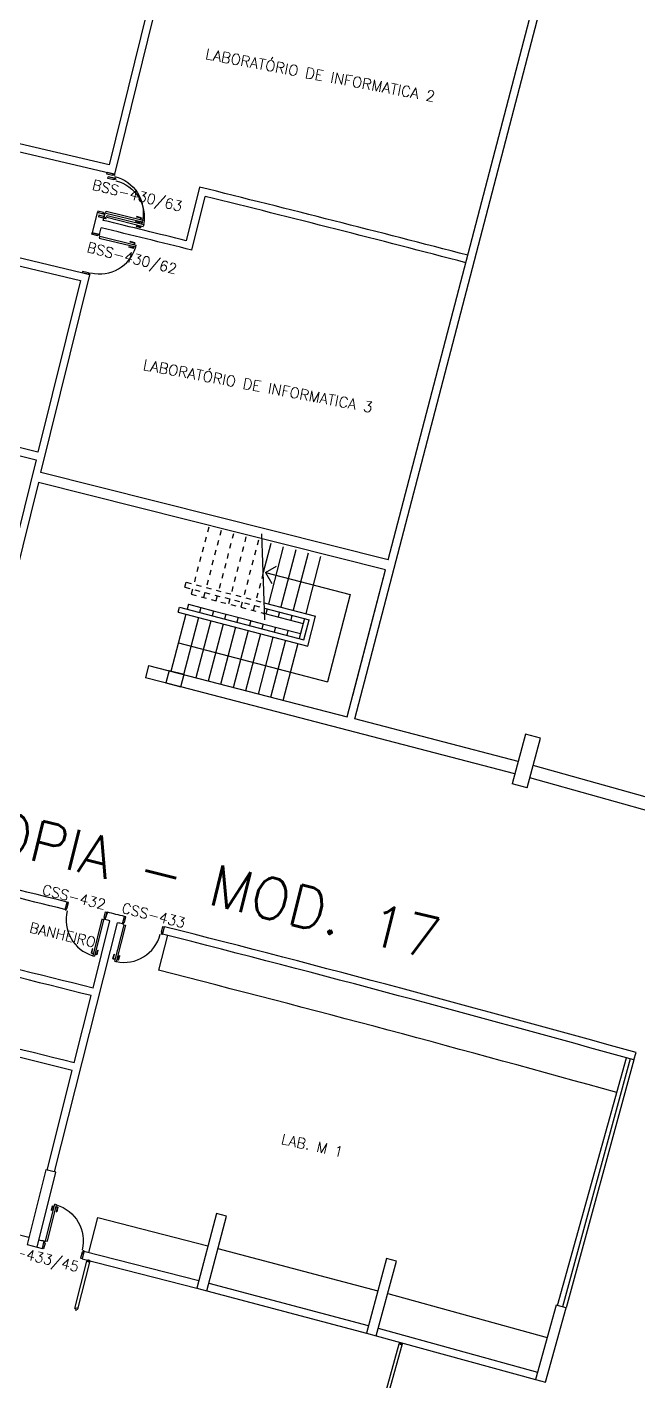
# Model space of a CAD drawing. Extents: x -152 to 150, y 325 to 437.
# Drawn here: x 98.22 to 110.09, y 386.11 to 412.44 of the extents above; entities that cross this region are included whole.
import ezdxf
from ezdxf.enums import TextEntityAlignment as Align

# ---------------------------------------------------------------- set-up
doc = ezdxf.new("R2010")
doc.units = 0
doc.header["$LTSCALE"] = 0.01
doc.header["$MEASUREMENT"] = 0
doc.header["$PDMODE"] = 98
doc.linetypes.add('HIDDEN', pattern=[0.375, 0.25, -0.125])
doc.layers.get('0').update_dxf_attribs({"linetype": 'CONTINUOUS'})
doc.layers.get('DEFPOINTS').update_dxf_attribs({"linetype": 'CONTINUOUS'})
for name, color, linetype in [('ALV', 2, 'CONTINUOUS'), ('BANC', 2, 'CONTINUOUS'), ('DIV', 2, 'CONTINUOUS'), ('ESC', 1, 'CONTINUOUS'), ('ESQ', 1, 'CONTINUOUS'), ('ESTR', 3, 'CONTINUOUS'), ('PORTA', 2, 'CONTINUOUS'), ('reboco', 2, 'CONTINUOUS'), ('TEXTO', 2, 'CONTINUOUS'), ('TEXTO-CENTRO-CUSTO', 2, 'CONTINUOUS'), ('TEXTO-ENDEREÇO', 2, 'CONTINUOUS'), ('USO', 2, 'CONTINUOUS')]:
    doc.layers.add(name, color=color, linetype=linetype)
doc.styles.add('1', font='romans.shx')
doc.styles.add('LEGENDA', font='romans.shx', dxfattribs={"height": 0.2})
doc.styles.add('UNB-100', font='simplex.shx', dxfattribs={"height": 3})
doc.styles.add('UNB-100-1', font='simplex.shx', dxfattribs={"height": 0.2})
doc.dimstyles.new('1-600', dxfattribs={"dimtxt": 1.1, "dimasz": 2.5, "dimexe": 2, "dimexo": 4, "dimgap": 0.2, "dimtad": 1, "dimdec": 0, "dimzin": 4, "dimdsep": 46, "dimlunit": 6, "dimtxsty": '1', "dimblk1": 'NONE', "dimblk2": 'NONE', "dimsah": 1, "dimcen": 0, "dimclrd": 2, "dimclre": 2, "dimclrt": 2, "dimadec": 0, "dimazin": 0, "dimtfac": 1, "dimtdec": 0, "dimtmove": 2, "dimatfit": 3, "dimldrblk": 'NONE', "dimfxl": 1, "dimtolj": 1, "dimtzin": 0, "dimarcsym": 0})

# ---------------------------------------------------------------- blocks, each defined once
blk = doc.blocks.new('PILAR-SSC')
blk.add_lwpolyline([(0.003, -27.952), (0.203, -27.952), (0.203, -26.452), (0.003, -26.452)], close=True)
blk = doc.blocks.new('DIVINI-SSC')
for p, q in [((-0.02, 0), (-0.02, -0.008)), ((-0.02, 0), (0.001, 0)), ((-0.005, 0), (0.005, 0)), ((0, 0.005), (0, -0.005)), ((0.001, 0), (0.02, 0)), ((-0.03, -0.008), (-0.02, -0.008)), ((-0.03, -0.008), (-0.03, -0.028)), ((-0.03, -0.028), (-0.008, -0.028)), ((-0.03, -0.03), (0.03, -0.03)), ((-0.03, -0.975), (-0.03, -0.03)), ((-0.009, -0.03), (-0.027, -0.03)), ((-0.008, -0.019), (0.008, -0.019)), ((-0.008, -0.019), (-0.008, -0.028)), ((-0.006, -0.021), (-0.006, -0.03)), ((0.006, -0.021), (-0.006, -0.021)), ((-0.006, -0.023), (-0.006, -0.027)), ((-0.004, -0.021), (0.004, -0.021)), ((0.006, -0.021), (0.006, -0.03)), ((0.006, -0.023), (0.006, -0.027)), ((0.008, -0.019), (0.008, -0.028)), ((0.03, -0.028), (0.008, -0.028)), ((0.009, -0.03), (0.027, -0.03)), ((0.02, 0), (0.02, -0.008)), ((0.03, -0.008), (0.02, -0.008)), ((0.03, -0.008), (0.03, -0.028)), ((0.03, -0.975), (0.03, -0.03)), ((-0.03, -0.975), (0.03, -0.975)), ((-0.009, -0.975), (-0.027, -0.975)), ((-0.006, -0.985), (-0.006, -0.975)), ((0.006, -0.985), (-0.006, -0.985)), ((0.006, -1.01), (-0.006, -1.01)), ((0, -0.985), (0, -0.988)), ((0, -1.003), (0, -1.018)), ((0.004, -0.951), (0.004, -0.953)), ((0.006, -0.985), (0.006, -0.975)), ((0.03, -0.975), (0.009, -0.975)), ((0.009, -0.975), (0.027, -0.975))]:
    blk.add_line(p, q)
blk = doc.blocks.new('PD80-SSC')
at = {"color": 2}
for p, q in [((-0.777, 0.01), (-0.777, -0.03)), ((-0.777, 0.01), (-0.687, 0.01)), ((-0.687, 0), (-0.687, 0.01)), ((-0.075, 0), (0.075, 0)), ((-0.075, 0), (-0.075, -0.02)), ((0.075, -0.03), (0.075, 0)), ((-0.817, -0.065), (-0.817, -0.03)), ((-0.085, -0.03), (-0.817, -0.03)), ((-0.085, -0.065), (-0.817, -0.065)), ((-0.777, -0.105), (-0.777, -0.065)), ((-0.777, -0.105), (-0.687, -0.105)), ((-0.767, 0), (-0.767, -0.03)), ((-0.767, 0), (-0.687, 0)), ((-0.767, -0.095), (-0.767, -0.065)), ((-0.767, -0.095), (-0.687, -0.095)), ((-0.687, -0.095), (-0.687, -0.105)), ((-0.085, -0.03), (-0.085, -0.065)), ((-0.075, -0.02), (-0.04, -0.02)), ((-0.04, -0.03), (-0.04, -0.02)), ((-0.04, -0.03), (0.075, -0.03)), ((-0.075, -0.781), (-0.04, -0.781)), ((-0.075, -0.801), (-0.075, -0.781)), ((-0.04, -0.771), (0.075, -0.771)), ((-0.04, -0.771), (-0.04, -0.781)), ((0.075, -0.771), (0.075, -0.801)), ((-0.075, -0.801), (0.075, -0.801)), ((-0.075, -0.802), (0.075, -0.802))]:
    blk.add_line(p, q, dxfattribs=at)
at = {"color": 1}
blk.add_arc((-0.085, -0.03), 0.731, 182.6571, 270, dxfattribs=at)
blk = doc.blocks.new('PE80-SSC')
at = {"color": 2}
for p, q in [((0.075, 0), (-0.075, 0)), ((-0.075, -0.03), (-0.075, 0)), ((0.075, 0), (0.075, -0.02)), ((0.777, 0.01), (0.687, 0.01)), ((0.687, 0), (0.687, 0.01)), ((0.777, 0.01), (0.777, -0.03)), ((0.04, -0.03), (-0.075, -0.03)), ((0.075, -0.02), (0.04, -0.02)), ((0.04, -0.03), (0.04, -0.02)), ((0.085, -0.03), (0.817, -0.03)), ((0.085, -0.03), (0.085, -0.065)), ((0.085, -0.065), (0.817, -0.065)), ((0.767, 0), (0.687, 0)), ((0.767, -0.095), (0.687, -0.095)), ((0.687, -0.095), (0.687, -0.105)), ((0.777, -0.105), (0.687, -0.105)), ((0.767, 0), (0.767, -0.03)), ((0.767, -0.095), (0.767, -0.065)), ((0.777, -0.105), (0.777, -0.065)), ((0.817, -0.065), (0.817, -0.03)), ((0.04, -0.771), (-0.075, -0.771)), ((-0.075, -0.771), (-0.075, -0.801)), ((0.04, -0.771), (0.04, -0.781)), ((0.075, -0.781), (0.04, -0.781)), ((0.075, -0.801), (0.075, -0.781)), ((0.075, -0.801), (-0.075, -0.801)), ((0.075, -0.802), (-0.075, -0.802))]:
    blk.add_line(p, q, dxfattribs=at)
at = {"color": 1}
blk.add_arc((0.085, -0.03), 0.731, 270, 357.3429, dxfattribs=at)
blk = doc.blocks.new('*D79')
at = {"layer": 'DEFPOINTS', "color": 0, "transparency": 16777216}
for p in [(109.283, 416.867), (108.942, 415.561), (136.449, 413.516), (147.742, 404.866), (147.28, 403.598)]:
    blk.add_point(p, dxfattribs=at)
at = {"layer": 'TEXTO-CENTRO-CUSTO', "color": 2, "lineweight": -2, "transparency": 16777216}
for p, q in [((110.295, 420.737), (110.92, 423.131)), ((149.111, 408.625), (149.958, 410.95))]:
    blk.add_line(p, q, dxfattribs=at)
blk.add_arc((0.463, 0.506), 434.821, 69.987, 75.35284, dxfattribs=at)
at = {"layer": 'TEXTO-CENTRO-CUSTO', "color": 2, "transparency": 16777216, "insert": (130.264, 416.48), "char_height": 1.1, "attachment_point": 5, "rotation": 342.6699, "style": '1'}
blk.add_mtext('\\A1;Cespe', dxfattribs=at)
blk = doc.blocks.new('_NONE')
at = {"color": 0, "linetype": 'ByBlock'}
blk.add_circle((0, 0), 0.25, dxfattribs=at)

msp = doc.modelspace()

# ---------------------------------------------------------------- linework, layer by layer
at = {"layer": 'ALV'}
for p, q in [((104.587, 398.982), (108.368, 413.463)), ((105.239, 402.073), (108.223, 413.501)), ((98.483, 403.776), (99.435, 407.62)), ((105.239, 402.073), (98.483, 403.776)), ((104.442, 399.02), (105.188, 401.879)), ((100.58, 400.018), (100.519, 399.78)), ((100.58, 400.018), (104.442, 399.02)), ((101.208, 399.606), (100.519, 399.78)), ((107.698, 397.912), (101.208, 399.606)), ((107.761, 398.154), (104.587, 398.982)), ((114.449, 396.028), (107.991, 397.833)), ((114.516, 396.269), (108.058, 398.073)), ((98.998, 395.418), (98.952, 395.275)), ((99.777, 395.223), (99.731, 395.08)), ((98.752, 390.171), (99.974, 395.019)), ((99.498, 393.747), (99.828, 395.056)), ((100.071, 394.994), (100.112, 395.139)), ((100.848, 394.797), (100.89, 394.941)), ((99.132, 392.292), (99.462, 393.601)), ((110.016, 392.349), (110.057, 392.493)), ((98.606, 390.207), (99.095, 392.147)), ((95.137, 389.675), (98.253, 388.904)), ((98.41, 388.71), (98.51, 388.685)), ((98.544, 388.829), (98.511, 388.683)), ((99.321, 388.631), (99.288, 388.484)), ((99.321, 388.631), (101.556, 388.057)), ((99.288, 388.484), (101.518, 387.912)), ((101.711, 387.862), (104.813, 387.038)), ((101.75, 388.007), (104.851, 387.183)), ((105.045, 387.13), (108.139, 386.28)), ((105.005, 386.986), (108.1, 386.136))]:
    msp.add_line(p, q, dxfattribs=at)
msp.add_lwpolyline([(104.55, 399.435), (105.188, 401.879), (98.435, 403.58), (97.669, 400.484), (94.4, 401.263)], dxfattribs=at)
for centre, radius, start, end in [((0.463, 0.506), 407.019, 75.99018, 76.44538), ((0.463, 0.506), 406.869, 75.99163, 76.33104), ((0.463, 0.506), 407.019, 75.82844, 75.87707), ((0.463, 0.506), 406.869, 75.86436, 75.87847), ((0.463, 0.506), 406.869, 75.82915, 75.84324), ((0.463, 0.506), 407.019, 74.37984, 75.71553), ((0.463, 0.506), 406.869, 74.37984, 75.71619), ((0.463, 0.506), 405.519, 75.8644, 76.331), ((0.463, 0.506), 405.369, 75.8644, 76.331), ((0.458, 0.483), 404.043, 75.86445, 76.33095), ((0.463, 0.506), 403.869, 75.86444, 76.16776), ((199.706, 782.921), 406.869, 255.58914, 255.60323)]:
    msp.add_arc(centre, radius, start, end, dxfattribs=at)
at = {"layer": 'BANC'}
for p, q in [((100.945, 394.773), (100.772, 394.094)), ((99.417, 388.606), (99.59, 389.284)), ((99.59, 389.284), (101.733, 388.735)), ((101.926, 388.684), (105.035, 387.858)), ((105.228, 387.806), (108.329, 386.954))]:
    msp.add_line(p, q, dxfattribs=at)
msp.add_arc((0.463, 0.506), 406.169, 74.40098, 75.70208, dxfattribs=at)
at = {"layer": 'ESC', "linetype": 'HIDDEN'}
for p, q in [((101.747, 402.711), (101.456, 401.6)), ((101.989, 402.647), (101.698, 401.537)), ((102.23, 402.584), (101.94, 401.474)), ((102.472, 402.521), (102.182, 401.411)), ((102.714, 402.458), (102.424, 401.347)), ((102.803, 401.811), (102.666, 401.284)), ((101.284, 401.542), (101.309, 401.639)), ((101.284, 401.542), (102.82, 401.14)), ((101.309, 401.639), (102.826, 401.242)), ((101.406, 401.407), (102.831, 401.034)), ((103.366, 400.998), (103.341, 400.901))]:
    msp.add_line(p, q, dxfattribs=at)
at = {"layer": 'ESC'}
for p, q in [((102.841, 400.906), (102.782, 402.582)), ((102.956, 402.394), (102.809, 401.831)), ((103.198, 402.331), (102.908, 401.221)), ((103.44, 402.268), (103.149, 401.158)), ((103.682, 402.205), (103.391, 401.094)), ((103.923, 402.141), (103.633, 401.031)), ((102.851, 401.829), (103.067, 401.955)), ((102.851, 401.829), (102.977, 401.613)), ((102.851, 401.829), (104.498, 401.399)), ((101.431, 401.504), (101.406, 401.407)), ((101.673, 401.44), (101.648, 401.344)), ((101.915, 401.377), (101.889, 401.28)), ((102.157, 401.314), (102.131, 401.217)), ((102.398, 401.251), (102.373, 401.154)), ((104.498, 401.399), (104.056, 399.704)), ((101.304, 401.017), (101.013, 399.904)), ((101.156, 401.056), (101.182, 401.153)), ((101.156, 401.056), (103.672, 400.398)), ((101.182, 401.153), (103.6, 400.52)), ((101.354, 401.21), (101.329, 401.114)), ((101.354, 401.21), (101.831, 401.086)), ((101.596, 401.147), (101.571, 401.051)), ((101.838, 401.084), (101.813, 400.987)), ((101.831, 401.086), (102.591, 400.887)), ((102.08, 401.021), (102.055, 400.924)), ((102.64, 401.187), (102.615, 401.091)), ((102.829, 401.241), (103.824, 400.981)), ((102.833, 401.137), (103.702, 400.91)), ((102.837, 401.033), (103.583, 400.838)), ((102.882, 401.124), (102.857, 401.027)), ((103.124, 401.061), (103.099, 400.964)), ((101.546, 400.954), (101.255, 399.841)), ((101.788, 400.891), (101.496, 399.778)), ((102.029, 400.827), (101.738, 399.715)), ((102.271, 400.764), (101.98, 399.651)), ((102.322, 400.957), (102.297, 400.861)), ((102.529, 400.903), (102.796, 400.833)), ((102.564, 400.894), (102.538, 400.798)), ((102.806, 400.831), (102.78, 400.734)), ((102.796, 400.833), (103.531, 400.641)), ((103.047, 400.768), (103.022, 400.671)), ((103.608, 400.934), (103.506, 400.545)), ((103.6, 400.52), (103.702, 400.91)), ((103.672, 400.398), (103.824, 400.981)), ((101.158, 400.461), (104.056, 399.704)), ((102.513, 400.701), (102.222, 399.588)), ((102.755, 400.638), (102.464, 399.525)), ((102.997, 400.574), (102.706, 399.461)), ((103.239, 400.511), (102.948, 399.398)), ((103.289, 400.704), (103.264, 400.608)), ((103.481, 400.448), (103.189, 399.335))]:
    msp.add_line(p, q, dxfattribs=at)
at = {"layer": 'ESQ'}
for p, q in [((108.526, 387.574), (109.872, 392.389)), ((109.944, 392.369), (108.624, 387.546)), ((110.016, 392.349), (108.696, 387.526))]:
    msp.add_line(p, q, dxfattribs=at)
at = {"layer": 'ESTR'}
for p, q in [((100.978, 399.922), (100.917, 399.68)), ((100.917, 399.68), (101.208, 399.606)), ((100.978, 399.922), (101.269, 399.849)), ((101.208, 399.606), (101.269, 399.849)), ((107.908, 398.684), (107.647, 397.718)), ((108.198, 398.605), (107.908, 398.684)), ((107.937, 397.64), (108.198, 398.605)), ((107.937, 397.64), (107.648, 397.718))]:
    msp.add_line(p, q, dxfattribs=at)
at = {"layer": 'reboco'}
for p, q in [((101.57, 409.323), (101.312, 408.279)), ((101.422, 408.098), (101.68, 409.142)), ((99.582, 408.829), (99.479, 408.435)), ((99.727, 408.793), (99.582, 408.829)), ((99.697, 408.676), (99.727, 408.793)), ((99.479, 408.435), (99.624, 408.399)), ((99.624, 408.399), (99.659, 408.53))]:
    msp.add_line(p, q, dxfattribs=at)
for points in [[(97.808, 416.079), (101.17, 415.277), (99.812, 409.754), (93.855, 411.151), (93.82, 411.005), (99.922, 409.574), (101.316, 415.241), (104.676, 414.41)], [(99.435, 407.62), (95.781, 408.491), (95.122, 405.675), (95.441, 405.599), (95.476, 405.745), (95.4, 405.764), (95.991, 408.287), (99.253, 407.509), (98.426, 404.168), (96.302, 404.694), (96.492, 405.503), (96.254, 405.56), (96.219, 405.414), (96.311, 405.392), (95.986, 404.003), (95.889, 404.026), (95.854, 403.88), (96.098, 403.822), (96.268, 404.547), (98.39, 404.022), (97.583, 400.761), (94.455, 401.507)]]:
    msp.add_lwpolyline(points, dxfattribs=at)
for radius, start, end in [(420.84, 75.37046, 76.10308), (420.692, 75.37046, 76.08266), (419.766, 76.10311, 76.33014), (419.616, 76.08263, 76.33049)]:
    msp.add_arc((0.495, 0.801), radius, start, end, dxfattribs=at)

# ---------------------------------------------------------------- block references
at = {"layer": 'DIV'}
for p, rotation in [((99.414, 388.455), 345.6911999999988), ((105.486, 386.849), 344.7156000000006)]:
    msp.add_blockref('DIVINI-SSC', p, dxfattribs=dict(at, rotation=rotation))
at = {"layer": 'ESQ'}
for name, p, rotation in [('PE80-SSC', (99.754, 395.152), 256.1218730928639), ('PD80-SSC', (100.091, 395.067), 75.37239126612425)]:
    msp.add_blockref(name, p, dxfattribs=dict(at, rotation=rotation))
at = {"layer": 'ESQ', "xscale": -1, "rotation": 76.05998830070386}
msp.add_blockref('PD80-SSC', (98.527, 388.756), dxfattribs=at)
at = {"layer": 'ESTR'}
for p, rotation in [((105.045, 415.864), 345.8536585365851), ((108.578, 414.958), 345.3658536585355), ((112.102, 414.023), 344.8780487804866), ((115.619, 413.057), 344.3902439024403)]:
    msp.add_blockref('PILAR-SSC', p, dxfattribs=dict(at, rotation=rotation))
at = {"layer": 'PORTA', "xscale": -1}
for p, rotation in [((99.655, 408.811), 166.2761828460196), ((99.675, 408.728), 166.0288645987937)]:
    msp.add_blockref('PE80-SSC', p, dxfattribs=dict(at, rotation=rotation))
at = {"layer": 'PORTA', "rotation": 346.3248415280755}
msp.add_blockref('PE80-SSC', (99.552, 408.417), dxfattribs=at)

# ---------------------------------------------------------------- texts
at = {"layer": 'TEXTO', "style": 'UNB-100'}
for s, p in [('LABORATÓRIO DE INFORMATICA 2', (103.899, 411.397)), ('LABORATÓRIO DE INFORMATICA 3', (102.684, 405.354))]:
    msp.add_text(s, height=0.20751, rotation=349.3606, dxfattribs=at).set_placement(p, align=Align.CENTER)
for s, rotation, p in [('BANHEIRO', 346.7441, (98.248, 394.834)), ('LAB. M 1', 347.5688, (103.145, 390.719))]:
    msp.add_text(s, height=0.2, rotation=rotation, dxfattribs=at).set_placement(p)
at = {"layer": 'TEXTO-ENDEREÇO', "style": 'UNB-100-1'}
for s, rotation, p in [('BSS-430/63', 345.9265, (100.335, 409.063)), ('BSS-430/62', 345.9265, (100.233, 407.847)), ('CSS-432', 346.0863, (99.106, 395.419)), ('CSS-433', 346.0863, (100.651, 395.064)), ('CSS-433/45', 346.0863, (98.327, 388.44))]:
    msp.add_text(s, height=0.2, rotation=rotation, dxfattribs=at).set_placement(p, align=Align.CENTER)
at = {"layer": 'USO', "style": 'LEGENDA'}
msp.add_text('LAB. MICROSCOPIA - MOD. 17', height=0.8, rotation=346.1338, dxfattribs=at).set_placement((90.183, 398.232))

# ---------------------------------------------------------------- dimensions: what is measured, and where the dimension line sits
at = {"layer": 'TEXTO-CENTRO-CUSTO'}
dim = msp.add_angular_dim_2l(base=(136.449, 413.516), line1=((108.942, 415.561), (109.283, 416.867)), line2=((147.28, 403.598), (147.742, 404.866)), text='Cespe', dimstyle='1-600', override={"dimazin": 1}, dxfattribs=at)
dim.commit()
dim.dimension.update_dxf_attribs({"geometry": '*D79', "text_midpoint": (130.264, 416.48)})

doc.saveas('drawing.dxf')
